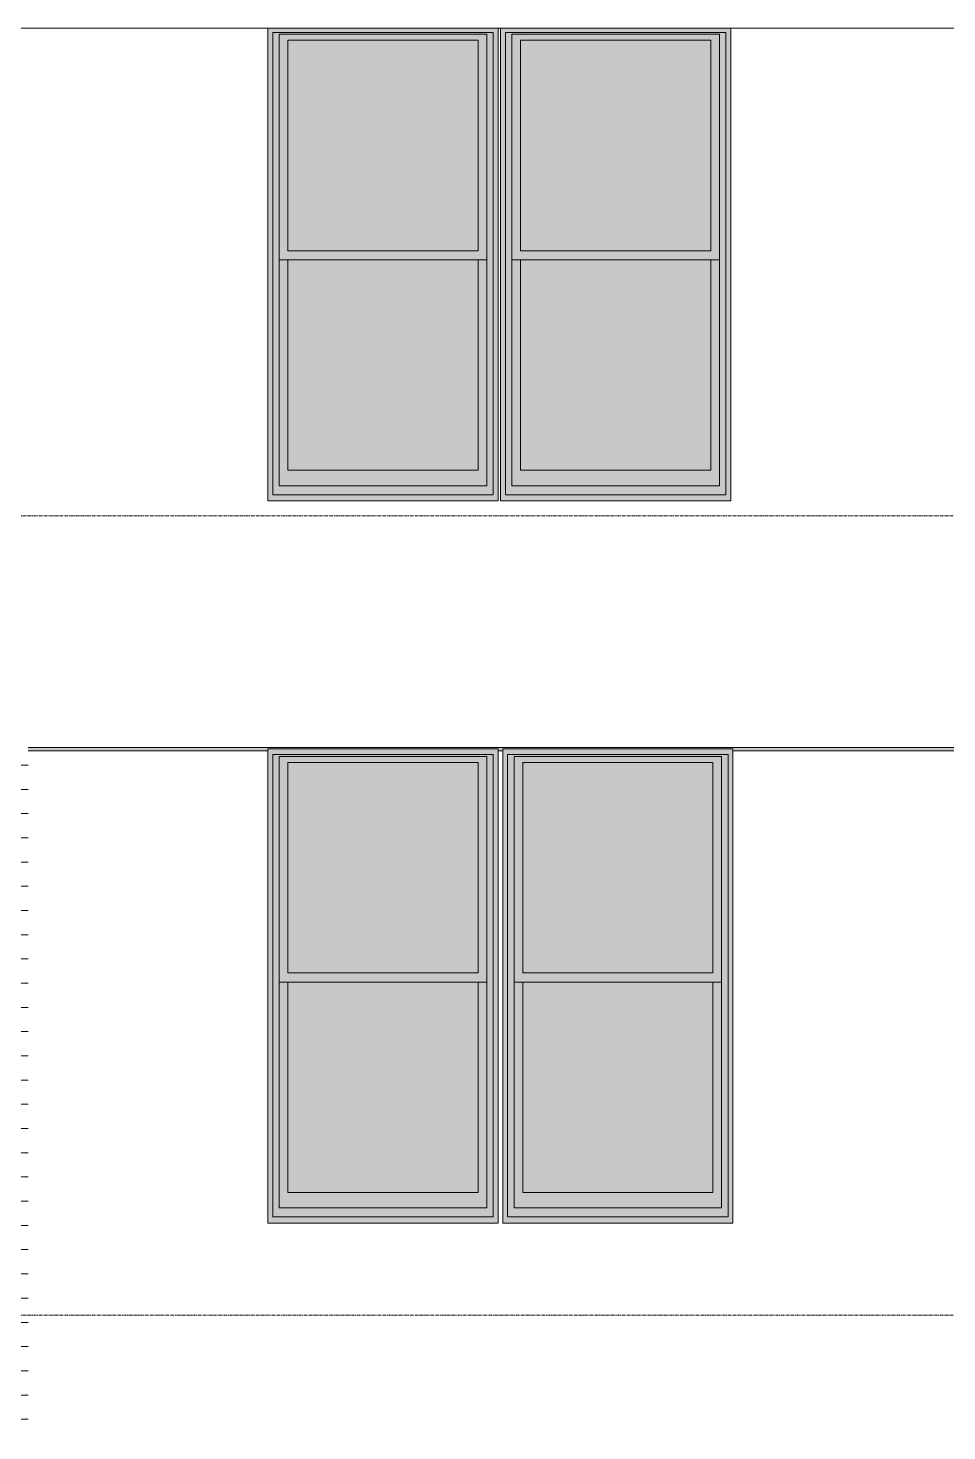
# Model space of a CAD drawing. Header units: inches. Extents: x -4178 to 1394, y -264 to 627.
# Drawn here: x -2523.7 to -2372, y 116.9 to 348.5 of the extents above; entities that cross this region are included whole.
import ezdxf

# ---------------------------------------------------------------- set-up
doc = ezdxf.new("R2010")
doc.units = ezdxf.units.IN
doc.header["$MEASUREMENT"] = 0
doc.linetypes.add('Grid Line 1_2_', pattern=[0.875, 0.5, -0.125, 0.125, -0.125])
for name, color, linetype, lineweight in [('0-1', 7, 'Continuous', 5), ('A-FLOR-LEVL-1', 51, 'Grid Line 1_2_', 9), ('A-GLAZ-1', 151, 'Continuous', 9), ('A-WALL-3', 113, 'Continuous', 9), ('A-WALL-PATT-2', 111, 'Continuous', 9)]:
    doc.layers.add(name, color=color, linetype=linetype, lineweight=lineweight)

# ---------------------------------------------------------------- blocks, each defined once
blk = doc.blocks.new('CTR - 1st Phase -Stairs _ Elevators_rvt-1-BUILDING ELEVATION - WEST')
at = {"layer": 'A-FLOR-LEVL-1'}
for p, q in [((-4168.71, 268), (-1830.2, 268)), ((-4168.71, 136), (-1830.2, 136))]:
    blk.add_line(p, q, dxfattribs=at)
blk = doc.blocks.new('Basic Wall _ EXT - FIBER CEMENT - LARGE - ___-2505169-BUILDING ELEVATION - WEST')
at = {"layer": 'A-WALL-3'}
h = blk.add_hatch(color=256, dxfattribs=at)
h.paths.add_polyline_path([(-2068.16, 229.15), (-2067.6, 229.15), (-2067.6, 229.73), (-2220.86, 229.73), (-2220.86, 229.5), (-2215.71, 229.5), (-2215.71, 229.15), (-2176.94, 229.15), (-2176.94, 229.5), (-2138.91, 229.5), (-2138.91, 229.15), (-2138.54, 229.15), (-2138.54, 229.5), (-2100.51, 229.5), (-2100.51, 229.15), (-2069.36, 229.15)], flags=0)
h.paths.add_polyline_path([(-2520.32, 229.15), (-2484.14, 229.15), (-2484.14, 229.5), (-2446.11, 229.5), (-2446.11, 229.15), (-2445.36, 229.15), (-2445.36, 229.5), (-2407.34, 229.5), (-2407.34, 229.15), (-2368.56, 229.15), (-2368.56, 229.5), (-2330.54, 229.5), (-2330.54, 229.15), (-2325.35, 229.15), (-2325.35, 229.73), (-2523.72, 229.72), (-2523.71, 229.15), (-2523.43, 229.15)], flags=0)
h.paths.add_polyline_path([(-2324.35, 229.15), (-2253.74, 229.15), (-2253.7, 229.5), (-2221.86, 229.5), (-2221.86, 229.73), (-2324.35, 229.73), (-2324.35, 229.34)], flags=0)
for p, q in [((-2325.35, 229.73), (-2523.72, 229.73)), ((-2523.72, 229.15), (-2484.13, 229.15)), ((-2446.12, 229.15), (-2445.36, 229.15)), ((-2407.34, 229.15), (-2368.56, 229.15))]:
    blk.add_line(p, q, dxfattribs=at)
blk = doc.blocks.new('Basic Wall _ EXT - FIBER CEMENT - LARGE - ___-2162463-BUILDING ELEVATION - WEST')
at = {"layer": 'A-WALL-3'}
blk.add_line((-2681.09, 348.51), (-2177.12, 348.51), dxfattribs=at)
blk = doc.blocks.new('Window-Double_Hung-Andersen-400_Series-Tilt_Wash - 3nd Floor-2636920-BUILDING ELEVATION - WEST')
at = {"layer": 'A-GLAZ-1'}
h = blk.add_hatch(color=256, dxfattribs=at)
h.paths.add_polyline_path([(-2443.86, 270.44), (-2407.71, 270.44), (-2407.72, 348.51), (-2445.74, 348.51), (-2445.74, 270.44), (-2444.55, 270.44)], flags=0)
h.paths.add_polyline_path([(-2409.59, 272.94), (-2443.86, 272.94), (-2443.86, 347.5), (-2409.59, 347.5), (-2409.59, 273.44)], flags=0)
h = blk.add_hatch(color=256, dxfattribs=at)
h.paths.add_polyline_path([(-2409.59, 310.25), (-2409.59, 347.5), (-2443.86, 347.49), (-2443.86, 310.25), (-2411.02, 310.25)], flags=0)
h.paths.add_polyline_path([(-2442.42, 311.75), (-2442.42, 346.5), (-2411.02, 346.5), (-2411.02, 311.75), (-2429.67, 311.75)], flags=0)
for points in [[(-2429.67, 311.75), (-2411.02, 311.75), (-2411.02, 346.5), (-2442.42, 346.5), (-2442.42, 311.75)], [(-2438.05, 272.94), (-2409.59, 272.94), (-2409.59, 310.25), (-2411.02, 310.25), (-2411.02, 275.5), (-2442.42, 275.5), (-2442.42, 310.25), (-2443.86, 310.25), (-2443.86, 272.94), (-2442.24, 272.94)], [(-2442.24, 275.5), (-2411.02, 275.5), (-2411.02, 310.25), (-2442.42, 310.25), (-2442.42, 275.5)]]:
    blk.add_hatch(color=256, dxfattribs=at).paths.add_polyline_path(points, flags=0)
for p, q in [((-2445.74, 348.52), (-2445.74, 270.44)), ((-2445.74, 270.44), (-2445.74, 348.52)), ((-2444.92, 347.81), (-2444.92, 271.47)), ((-2444.92, 347.81), (-2408.52, 347.81)), ((-2443.86, 272.94), (-2443.86, 347.5)), ((-2443.86, 347.5), (-2409.59, 347.5)), ((-2409.59, 347.5), (-2409.59, 272.94)), ((-2408.52, 347.81), (-2408.52, 271.47)), ((-2407.71, 270.44), (-2407.71, 348.52)), ((-2407.71, 270.44), (-2407.71, 348.52)), ((-2442.42, 311.75), (-2442.42, 346.5)), ((-2442.42, 346.5), (-2411.02, 346.5)), ((-2411.02, 346.5), (-2411.02, 311.75)), ((-2411.02, 311.75), (-2442.42, 311.75)), ((-2443.86, 310.25), (-2409.59, 310.25)), ((-2442.42, 275.5), (-2442.42, 310.25)), ((-2411.02, 310.25), (-2411.02, 275.5)), ((-2411.02, 275.5), (-2442.42, 275.5)), ((-2408.52, 271.47), (-2444.92, 271.47)), ((-2409.59, 272.94), (-2443.86, 272.94)), ((-2445.74, 270.44), (-2407.71, 270.44)), ((-2445.74, 270.44), (-2407.71, 270.44))]:
    blk.add_line(p, q, dxfattribs=at)
blk = doc.blocks.new('Window-Double_Hung-Andersen-400_Series-Tilt_Wash - 2nd Floor-2637013-BUILDING ELEVATION - WEST')
at = {"layer": 'A-GLAZ-1'}
h = blk.add_hatch(color=256, dxfattribs=at)
h.paths.add_polyline_path([(-2443.49, 151.19), (-2407.34, 151.19), (-2407.34, 229.5), (-2445.36, 229.5), (-2445.36, 151.19), (-2444.55, 151.19)], flags=0)
h.paths.add_polyline_path([(-2436.03, 153.69), (-2443.49, 153.69), (-2443.49, 228.25), (-2409.21, 228.25), (-2409.21, 153.69), (-2429.67, 153.69)], flags=0)
h = blk.add_hatch(color=256, dxfattribs=at)
h.paths.add_polyline_path([(-2443.49, 191), (-2409.21, 191.02), (-2409.21, 228.25), (-2443.49, 228.24), (-2443.49, 191.19)], flags=0)
h.paths.add_polyline_path([(-2429.67, 192.5), (-2442.05, 192.5), (-2442.05, 227.25), (-2410.65, 227.25), (-2410.65, 192.5)], flags=0)
for points in [[(-2410.65, 192.5), (-2410.65, 227.25), (-2442.05, 227.25), (-2442.05, 192.5), (-2429.67, 192.5)], [(-2429.67, 153.69), (-2409.21, 153.69), (-2409.21, 191), (-2410.65, 191), (-2410.65, 156.25), (-2442.05, 156.25), (-2442.05, 191), (-2443.49, 191), (-2443.49, 153.69), (-2436.03, 153.69)], [(-2412.91, 156.25), (-2410.65, 156.25), (-2410.65, 191), (-2442.05, 191), (-2442.05, 156.25), (-2429.67, 156.25)]]:
    blk.add_hatch(color=256, dxfattribs=at).paths.add_polyline_path(points, flags=0)
for p, q in [((-2407.34, 229.5), (-2445.36, 229.5)), ((-2445.36, 229.5), (-2445.36, 151.19)), ((-2445.36, 151.19), (-2445.36, 229.5)), ((-2407.34, 229.5), (-2445.36, 229.5)), ((-2407.34, 151.19), (-2407.34, 229.5)), ((-2407.34, 151.19), (-2407.34, 229.5)), ((-2444.55, 228.56), (-2444.55, 152.22)), ((-2444.55, 228.56), (-2408.15, 228.56)), ((-2443.49, 153.69), (-2443.49, 228.25)), ((-2443.49, 228.25), (-2409.21, 228.25)), ((-2442.05, 192.5), (-2442.05, 227.25)), ((-2442.05, 227.25), (-2410.65, 227.25)), ((-2410.65, 227.25), (-2410.65, 192.5)), ((-2409.21, 228.25), (-2409.21, 153.69)), ((-2408.15, 228.56), (-2408.15, 152.22)), ((-2410.65, 192.5), (-2442.05, 192.5)), ((-2443.49, 191), (-2409.21, 191)), ((-2442.05, 156.25), (-2442.05, 191)), ((-2410.65, 191), (-2410.65, 156.25)), ((-2410.65, 156.25), (-2442.05, 156.25)), ((-2409.21, 153.69), (-2443.49, 153.69)), ((-2445.36, 151.19), (-2407.34, 151.19)), ((-2445.36, 151.19), (-2407.34, 151.19)), ((-2408.15, 152.22), (-2444.55, 152.22))]:
    blk.add_line(p, q, dxfattribs=at)

msp = doc.modelspace()

# ---------------------------------------------------------------- hatches: boundary and pattern name
at = {"layer": 'A-WALL-PATT-2'}
h = msp.add_hatch(dxfattribs=at)
h.set_pattern_fill('FP_19', color=256, style=0, pattern_type=2)
h.set_pattern_definition([(0, (-2688.324, 2.8), (0, 4), []), (90, (-2688.324, 2.8), (-8, 8), [4, -28]), (90, (-2672.324, 6.8), (-8, 8), [4, -28])])
h.paths.add_polyline_path([(-2709.961, 42), (-2696.324, 42), (-2696.324, 102), (-2656.324, 102), (-2656.324, 42), (-2520.324, 42), (-2520.324, 108.375), (-2522.974, 108.375), (-2522.974, 109.75), (-2523.724, 109.75), (-2523.724, 230), (-2636.924, 230), (-2636.924, 109.75), (-2637.674, 109.75), (-2637.674, 108.375), (-2712.324, 108.375), (-2712.324, 53), (-2709.961, 53), (-2709.961, 48.386)], flags=0)
h.paths.add_polyline_path([(-2639.151, 85.702), (-2639.533, 85.715), (-2639.34, 85.702), (-2639.152, 85.702)], flags=0)
h.paths.add_polyline_path([(-2642.921, 77.384), (-2643.62, 77.384), (-2643.62, 77.978), (-2643.373, 77.978), (-2643.317, 79.238), (-2643.301, 79.418), (-2642.921, 81.154), (-2642.66, 81.954), (-2641.841, 82.895), (-2641.074, 83.406), (-2641.074, 83.656), (-2640.879, 83.656), (-2640.821, 83.724), (-2641.006, 83.724), (-2640.977, 85.224), (-2640.821, 85.224), (-2640.914, 85.291), (-2641.074, 85.291), (-2641.074, 85.541), (-2640.977, 85.541), (-2640.879, 85.638), (-2640.23, 85.727), (-2640.376, 85.71), (-2640.393, 85.744), (-2640.419, 85.761), (-2640.515, 85.744), (-2640.524, 85.814), (-2640.568, 85.832), (-2640.524, 85.927), (-2640.216, 87.83), (-2640.75, 88.051), (-2641.216, 88.409), (-2641.573, 88.875), (-2641.798, 89.418), (-2641.875, 90), (-2641.734, 90.736), (-2641.573, 91.125), (-2641.216, 91.591), (-2640.75, 91.949), (-2640.207, 92.173), (-2639.625, 92.25), (-2639.042, 92.173), (-2638.5, 91.949), (-2638.034, 91.591), (-2637.676, 91.125), (-2637.451, 90.582), (-2637.375, 90), (-2637.451, 89.418), (-2637.676, 88.875), (-2638.034, 88.409), (-2638.5, 88.051), (-2639.032, 87.827), (-2638.681, 85.864), (-2638.683, 85.799), (-2638.779, 85.797), (-2638.779, 85.751), (-2638.779, 85.708), (-2639.127, 85.707), (-2638.934, 85.702), (-2638.336, 85.619), (-2638.223, 85.541), (-2638.175, 85.541), (-2638.175, 85.291), (-2638.37, 85.291), (-2638.428, 85.224), (-2638.243, 85.224), (-2638.272, 83.724), (-2638.428, 83.724), (-2638.336, 83.656), (-2638.175, 83.656), (-2638.175, 83.406), (-2637.299, 82.811), (-2636.58, 81.926), (-2636.191, 80.662), (-2635.948, 79.418), (-2635.876, 77.978), (-2635.629, 77.978), (-2635.629, 77.384), (-2642.905, 77.384)], flags=0)

# ---------------------------------------------------------------- block references
at = {"layer": '0-1'}
msp.add_blockref('CTR - 1st Phase -Stairs _ Elevators_rvt-1-BUILDING ELEVATION - WEST', (0, 0), dxfattribs=at)
at = {"layer": 'A-GLAZ-1'}
for name, p in [('Window-Double_Hung-Andersen-400_Series-Tilt_Wash - 3nd Floor-2636920-BUILDING ELEVATION - WEST', (-38.4, 0)), ('Window-Double_Hung-Andersen-400_Series-Tilt_Wash - 3nd Floor-2636920-BUILDING ELEVATION - WEST', (0, 0)), ('Window-Double_Hung-Andersen-400_Series-Tilt_Wash - 2nd Floor-2637013-BUILDING ELEVATION - WEST', (-38.775, 0)), ('Window-Double_Hung-Andersen-400_Series-Tilt_Wash - 2nd Floor-2637013-BUILDING ELEVATION - WEST', (0, 0))]:
    msp.add_blockref(name, p, dxfattribs=at)
at = {"layer": 'A-WALL-3'}
for name in ['Basic Wall _ EXT - FIBER CEMENT - LARGE - ___-2162463-BUILDING ELEVATION - WEST', 'Basic Wall _ EXT - FIBER CEMENT - LARGE - ___-2505169-BUILDING ELEVATION - WEST']:
    msp.add_blockref(name, (0, 0), dxfattribs=at)

doc.saveas('drawing.dxf')
